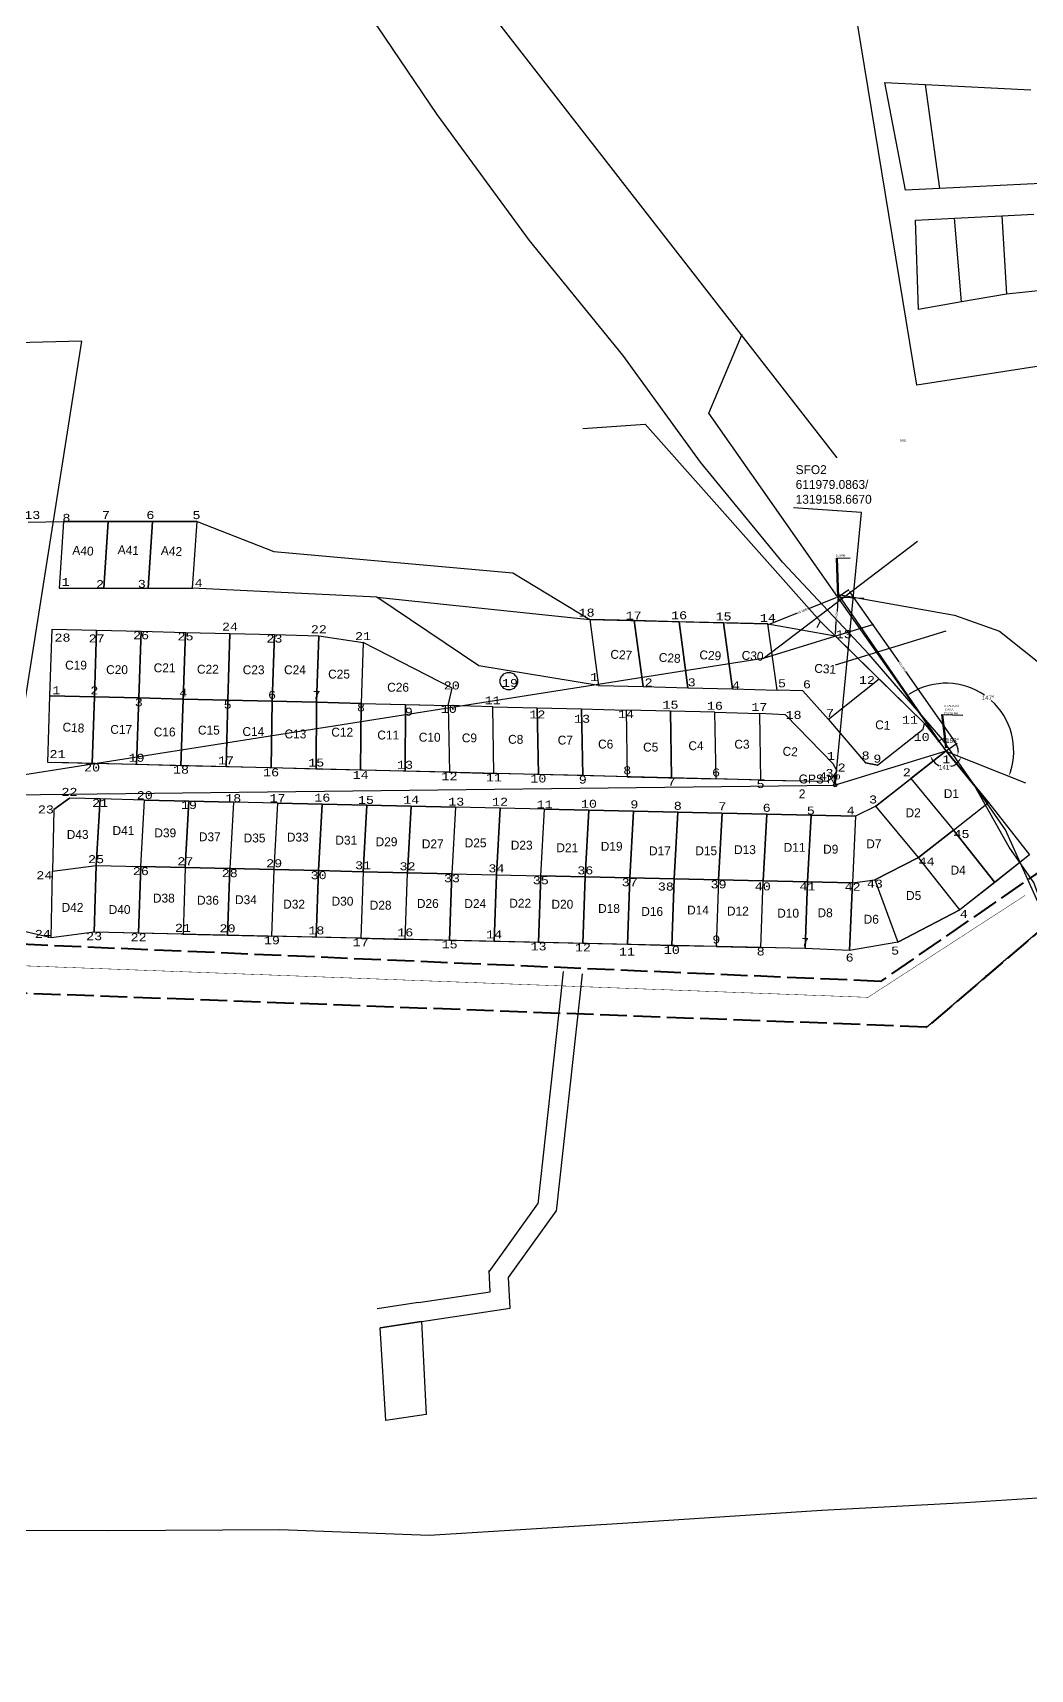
# Model space of a CAD drawing. Header units: millimetres. Extents: x 605783 to 622482, y 1302882 to 1322290.
# Drawn here: x 621296 to 621520.4, y 1321184.5 to 1321552.6 of the extents above; entities that cross this region are included whole.
import ezdxf
from ezdxf.enums import TextEntityAlignment as Align

# ---------------------------------------------------------------- set-up
doc = ezdxf.new("R2010")
doc.units = ezdxf.units.MM
doc.header["$PDMODE"] = 35
doc.header["$PDSIZE"] = 1.5
doc.linetypes.add('ACAD_ISO02W100', pattern=[15, 12, -3])
for name, color, linetype in [('2', 7, 'Continuous'), ('CVL_CUADCON_LIN', 8, 'Continuous'), ('CVL_CUADCON_TIT', 1, 'Continuous'), ('LOTES', 3, 'Continuous')]:
    doc.layers.add(name, color=color, linetype=linetype)
for name, color, linetype, lineweight in [('LETRAS P .25', 2, 'Continuous', 25), ('Nivel 3', 7, 'Continuous', 0), ('Nivel 30', 7, 'Continuous', 0)]:
    doc.layers.add(name, color=color, linetype=linetype, lineweight=lineweight)
doc.styles.add('Courier', font='cour.ttf')
doc.styles.add('HECTOR LOPEZ', font='arial.ttf')
doc.styles.add('ROMANS', font='ROMANS', dxfattribs={"height": 0.2})
doc.styles.get("Standard").update_dxf_attribs({"font": 'TCCM____.TTF'})
doc.styles.add('Style-INTL_ENGINEERING', font='INTL_ENGINEERING.shx')
doc.dimstyles.get("Standard").update_dxf_attribs({"dimtxt": 5, "dimasz": 0.18, "dimexe": 0.18, "dimexo": 0.0625, "dimgap": 0.09, "dimtad": 0, "dimtih": 1, "dimtoh": 1, "dimdec": 4, "dimzin": 0, "dimdsep": 46, "dimtxsty": 'HECTOR LOPEZ', "dimcen": 0.09, "dimadec": 0, "dimazin": 0, "dimtfac": 1, "dimtdec": 4, "dimtofl": 0, "dimtmove": 2, "dimatfit": 3, "dimfxl": 0.18, "dimtolj": 1, "dimtzin": 0, "dimarcsym": 0})
doc.dimstyles.new('STANDARD$0', dxfattribs={"dimtxt": 0.6, "dimasz": 0.5, "dimexe": 0.125, "dimexo": 0.000625, "dimgap": 0.0625, "dimtad": 0, "dimzin": 1, "dimdsep": 46, "dimtxsty": 'ROMANS', "dimblk1": 'ARCHTICK', "dimblk2": 'ARCHTICK', "dimsah": 1, "dimcen": 2.5, "dimclrd": 1, "dimclre": 1, "dimclrt": 30, "dimaunit": 1, "dimadec": 0, "dimazin": 0, "dimtfac": 1, "dimtix": 1, "dimtofl": 0, "dimtmove": 1, "dimatfit": 3, "dimldrblk": 'ARCHTICK', "dimfxl": 1, "dimtolj": 1, "dimtzin": 1, "dimarcsym": 0})

# ---------------------------------------------------------------- blocks, each defined once
blk = doc.blocks.new('*D320')
at = {"layer": 'CVL_CUADCON_LIN', "color": 0, "lineweight": -2, "ltscale": 0.5, "transparency": 16777216}
for start, end in [(212.7474, 244.8028), (290.0679, 322.5186)]:
    blk.add_arc((621501.47, 1321391.08), 3.67, start, end, dxfattribs=at)
at = {"layer": 'CVL_CUADCON_LIN', "color": 0, "ltscale": 0.5, "transparency": 16777216}
for points in [[(621498.23, 1321389.02), (621498.53, 1321389.16), (621497.96, 1321390)], [(621504.24, 1321388.93), (621504.53, 1321388.76), (621504.88, 1321389.71)]]:
    blk.add_solid(points, dxfattribs=at)
at = {"layer": 'Defpoints', "color": 0, "ltscale": 0.5, "transparency": 16777216}
for p in [(621501.47, 1321391.08), (621501.47, 1321391.08), (621502.8, 1321387.65), (621476.53, 1321383.4), (621519.31, 1321383.93)]:
    blk.add_point(p, dxfattribs=at)
at = {"layer": 'CVL_CUADCON_LIN', "color": 0, "ltscale": 0.5, "transparency": 16777216, "insert": (621501.32, 1321387.41), "char_height": 1, "attachment_point": 5, "style": 'HECTOR LOPEZ'}
blk.add_mtext('\\A1;141°', dxfattribs=at)
blk = doc.blocks.new('*D321')
at = {"layer": 'CVL_CUADCON_LIN', "color": 0, "lineweight": -2, "ltscale": 0.5, "transparency": 16777216}
for start, end in [(88.3505, 115.566), (359.029, 38.6073)]:
    blk.add_arc((621501.47, 1321391.08), 2.76, start, end, dxfattribs=at)
at = {"layer": 'CVL_CUADCON_LIN', "color": 0, "ltscale": 0.5, "transparency": 16777216}
for points in [[(621500.38, 1321393.44), (621500.18, 1321393.71), (621499.47, 1321392.98)], [(621504.4, 1321391), (621504.07, 1321391.07), (621504.04, 1321390.05)]]:
    blk.add_solid(points, dxfattribs=at)
at = {"layer": 'Defpoints', "color": 0, "ltscale": 0.5, "transparency": 16777216}
for p in [(621496.33, 1321395.97), (621501.78, 1321393.82), (621501.47, 1321391.08), (621501.47, 1321391.08), (621519.31, 1321383.93)]:
    blk.add_point(p, dxfattribs=at)
at = {"layer": 'CVL_CUADCON_LIN', "color": 0, "ltscale": 0.5, "transparency": 16777216, "insert": (621502.96, 1321393.4), "char_height": 1, "attachment_point": 5, "style": 'HECTOR LOPEZ'}
blk.add_mtext('\\A1;158°', dxfattribs=at)
blk = doc.blocks.new('*D322')
at = {"layer": 'CVL_CUADCON_LIN', "color": 0, "lineweight": -2, "ltscale": 0.5, "transparency": 16777216}
for start, end in [(55.3783, 121.3406), (341.9255, 48.1747)]:
    blk.add_arc((621501.47, 1321391.08), 15.23, start, end, dxfattribs=at)
at = {"layer": 'CVL_CUADCON_LIN', "color": 0, "ltscale": 0.5, "transparency": 16777216}
for points in [[(621493.64, 1321403.95), (621493.46, 1321404.23), (621492.71, 1321403.54)], [(621516.11, 1321386.3), (621515.8, 1321386.41), (621515.61, 1321385.41)]]:
    blk.add_solid(points, dxfattribs=at)
at = {"layer": 'Defpoints', "color": 0, "ltscale": 0.5, "transparency": 16777216}
for p in [(621478.56, 1321423.68), (621515.03, 1321398.03), (621501.47, 1321391.08), (621501.47, 1321391.08), (621519.31, 1321383.93)]:
    blk.add_point(p, dxfattribs=at)
at = {"layer": 'CVL_CUADCON_LIN', "color": 0, "ltscale": 0.5, "transparency": 16777216, "insert": (621510.93, 1321403.02), "char_height": 1, "attachment_point": 5, "style": 'HECTOR LOPEZ'}
blk.add_mtext('\\A1;147°', dxfattribs=at)
blk = doc.blocks.new('*D323')
at = {"layer": 'CVL_CUADCON_LIN', "color": 0, "lineweight": -2, "ltscale": 0.5, "transparency": 16777216}
for p, q in [((621477.21, 1321425.71), (621479.63, 1321427.41)), ((621479.77, 1321426.89), (621490.87, 1321411.1)), ((621503.51, 1321393.12), (621492.4, 1321408.92)), ((621501.52, 1321391.12), (621503.94, 1321392.82))]:
    blk.add_line(p, q, dxfattribs=at)
at = {"layer": 'CVL_CUADCON_LIN', "color": 0, "ltscale": 0.5, "transparency": 16777216}
for points in [[(621479.84, 1321426.94), (621479.7, 1321426.85), (621479.48, 1321427.3)], [(621503.58, 1321393.17), (621503.44, 1321393.07), (621503.8, 1321392.71)]]:
    blk.add_solid(points, dxfattribs=at)
at = {"layer": 'Defpoints', "color": 0, "ltscale": 0.5, "transparency": 16777216}
for p in [(621477.16, 1321425.67), (621501.47, 1321391.08), (621503.8, 1321392.71)]:
    blk.add_point(p, dxfattribs=at)
at = {"layer": 'CVL_CUADCON_LIN', "color": 0, "ltscale": 0.5, "transparency": 16777216, "insert": (621491.64, 1321410.01), "char_height": 0.5, "attachment_point": 5, "rotation": 305.1029, "style": 'HECTOR LOPEZ'}
blk.add_mtext('\\A1;42.2800', dxfattribs=at)
blk = doc.blocks.new('*D324')
at = {"layer": 'CVL_CUADCON_LIN', "color": 0, "lineweight": -2, "ltscale": 0.5, "transparency": 16777216}
for p, q in [((621476.69, 1321425.49), (621470.5, 1321423.07)), ((621477.18, 1321425.61), (621477.23, 1321425.5)), ((621461.43, 1321419.46), (621461.48, 1321419.35)), ((621461.88, 1321419.7), (621468.07, 1321422.12))]:
    blk.add_line(p, q, dxfattribs=at)
at = {"layer": 'CVL_CUADCON_LIN', "color": 0, "ltscale": 0.5, "transparency": 16777216}
for points in [[(621476.66, 1321425.57), (621476.72, 1321425.41), (621477.16, 1321425.67)], [(621461.85, 1321419.78), (621461.91, 1321419.63), (621461.41, 1321419.52)]]:
    blk.add_solid(points, dxfattribs=at)
at = {"layer": 'Defpoints', "color": 0, "ltscale": 0.5, "transparency": 16777216}
for p in [(621477.16, 1321425.67), (621461.41, 1321419.52), (621461.41, 1321419.52)]:
    blk.add_point(p, dxfattribs=at)
at = {"layer": 'CVL_CUADCON_LIN', "color": 0, "ltscale": 0.5, "transparency": 16777216, "insert": (621469.29, 1321422.6), "char_height": 0.5, "attachment_point": 5, "rotation": 21.3268, "style": 'HECTOR LOPEZ'}
blk.add_mtext('\\A1;16.9065', dxfattribs=at)
blk = doc.blocks.new('*D325')
at = {"layer": 'CVL_CUADCON_LIN', "color": 0, "lineweight": -2, "ltscale": 0.5, "transparency": 16777216}
for p, q in [((621477.13, 1321425.17), (621476.94, 1321422.43)), ((621477.1, 1321425.67), (621476.98, 1321425.68)), ((621476.6, 1321417.44), (621476.78, 1321420.18)), ((621476.5, 1321416.94), (621476.38, 1321416.95))]:
    blk.add_line(p, q, dxfattribs=at)
at = {"layer": 'CVL_CUADCON_LIN', "color": 0, "ltscale": 0.5, "transparency": 16777216}
for points in [[(621477.04, 1321425.18), (621477.21, 1321425.17), (621477.16, 1321425.67)], [(621476.51, 1321417.44), (621476.68, 1321417.43), (621476.56, 1321416.94)]]:
    blk.add_solid(points, dxfattribs=at)
at = {"layer": 'Defpoints', "color": 0, "ltscale": 0.5, "transparency": 16777216}
for p in [(621477.16, 1321425.67), (621477.16, 1321425.67), (621476.56, 1321416.94)]:
    blk.add_point(p, dxfattribs=at)
at = {"layer": 'CVL_CUADCON_LIN', "color": 0, "ltscale": 0.5, "transparency": 16777216, "insert": (621476.86, 1321421.31), "char_height": 0.5, "attachment_point": 5, "rotation": 86.0779, "style": 'HECTOR LOPEZ'}
blk.add_mtext('\\A1;8.7504', dxfattribs=at)
blk = doc.blocks.new('_ARCHTICK')
at = {"color": 0, "linetype": 'ByBlock', "const_width": 0.15}
blk.add_lwpolyline([(-0.5, -0.5), (0.5, 0.5)], dxfattribs=at)
blk = doc.blocks.new('*D308')
at = {"layer": 'CVL_CUADCON_TIT', "color": 1, "lineweight": -2, "ltscale": 0.5, "transparency": 16777216}
for p, q in [((621524.55, 1321352.37), (621511.32, 1321341.1)), ((621524.55, 1321352.37), (621524.47, 1321352.47)), ((621497.11, 1321328.98), (621510.34, 1321340.26)), ((621497.11, 1321328.98), (621497.03, 1321329.08))]:
    blk.add_line(p, q, dxfattribs=at)
at = {"layer": 'Defpoints', "color": 0, "ltscale": 0.5, "transparency": 16777216}
for p in [(621524.55, 1321352.37), (621497.11, 1321328.98), (621497.11, 1321328.98)]:
    blk.add_point(p, dxfattribs=at)
at = {"layer": 'CVL_CUADCON_TIT', "color": 1, "lineweight": -2, "ltscale": 0.5, "transparency": 16777216, "xscale": 0.5, "yscale": 0.5, "zscale": 0.5}
for p, rotation in [((621524.55, 1321352.37), 40.44325045006929), ((621497.11, 1321328.98), 220.4432504500693)]:
    blk.add_blockref('_ARCHTICK', p, dxfattribs=dict(at, rotation=rotation))
at = {"layer": 'CVL_CUADCON_TIT', "color": 30, "lineweight": 30, "ltscale": 0.5, "transparency": 16777216, "insert": (621510.83, 1321340.68), "char_height": 0.2, "attachment_point": 5, "rotation": 40.4433, "style": 'ROMANS'}
blk.add_mtext('\\A1;36.06m.', dxfattribs=at)

msp = doc.modelspace()

# ---------------------------------------------------------------- linework, layer by layer
at = {"layer": '2', "color": 1, "linetype": 'Continuous'}
msp.add_line((621254.48592, 1321742.66193), (621476.90235, 1321457.01289), dxfattribs=at)
for points in [[(621840.31692, 1321442.31393), (621533.00892, 1321432.19993), (621531.15492, 1321478.96293), (621494.86792, 1321473.39093), (621477.61492, 1321578.52293), (621512.88392, 1321584.34193), (621508.60792, 1321614.31193), (621478.91492, 1321610.30693), (621475.91792, 1321675.11193), (621526.91092, 1321684.59193), (621520.92692, 1321740.73393), (621535.65092, 1321742.09893)], [(621586.01792, 1321227.90193), (621576.05592, 1321235.71793), (621567.09892, 1321245.06593), (621558.65292, 1321253.90893), (621549.40092, 1321269.10193), (621539.82492, 1321294.20793), (621532.50392, 1321323.64893), (621526.49292, 1321347.50593), (621514.87992, 1321373.36093), (621500.76492, 1321393.60693), (621484.11692, 1321412.81893), (621464.66492, 1321433.53893), (621446.21592, 1321456.04493), (621428.77192, 1321480.08293), (621407.75992, 1321505.87693), (621386.98292, 1321534.21493), (621373.63392, 1321553.95693), (621358.76492, 1321573.18093), (621344.15292, 1321591.89893), (621333.38692, 1321605.55693), (621319.56592, 1321620.21193), (621317.01192, 1321622.22893), (621298.63092, 1321635.07593)], [(620970.29392, 1321184.53393), (620992.35492, 1321190.26893), (621012.88692, 1321196.50193), (621039.99792, 1321206.59093), (621061.03692, 1321213.08193), (621088.17792, 1321218.84893), (621105.96292, 1321218.45493), (621134.43092, 1321216.09593), (621174.06392, 1321215.58893), (621216.99892, 1321215.10293), (621261.70292, 1321215.89893), (621313.01892, 1321215.72093), (621351.62992, 1321215.96993), (621385.17092, 1321214.66093), (621429.86092, 1321217.49093), (621473.53492, 1321220.31393), (621505.78492, 1321222.04693), (621536.00092, 1321224.02093), (621558.33992, 1321226.19893), (621586.01792, 1321227.90193)]]:
    msp.add_lwpolyline(points, dxfattribs=at)
at = {"layer": 'CVL_CUADCON_LIN', "color": 1, "ltscale": 0.5, "const_width": 0.1, "flags": 128}
msp.add_lwpolyline([(617954.54167, 1321250.9017), (618630.52251, 1321461.85949), (619093.33428, 1321544.7629), (619665.84954, 1321528.01482), (619798.58455, 1321517.77424), (619978.07369, 1321504.42419), (620219.90332, 1321509.22391), (620466.54309, 1321465.57051), (620640.07447, 1321444.77181), (620887.77351, 1321446.3836), (621028.71023, 1321377.53137), (621146.89613, 1321348.26103), (621483.91198, 1321335.66422), (621519.28898, 1321358.61182)], dxfattribs=at)
at = {"layer": 'CVL_CUADCON_LIN', "color": 1, "ltscale": 0.5, "flags": 128}
for points in [[(621482.99157, 1321425.40036), (621477.15997, 1321425.67006), (621448.13878, 1321467.08994), (621455.64155, 1321484.80074)], [(621419.75079, 1321463.60426), (621433.80893, 1321464.57067), (621473.1519, 1321420.28843), (621472.43566, 1321418.76432)], [(621476.89193, 1321434.46014), (621479.91188, 1321434.54635)], [(621423.31394, 1321405.79913), (621396.34581, 1321410.26488), (621373.39003, 1321425.69037), (621331.96647, 1321427.72408)], [(621501.47292, 1321391.0799), (621477.15997, 1321425.67006)], [(621485.17221, 1321419.52095), (621460.30491, 1321411.90721)], [(621486.41983, 1321407.25906), (621473.1519, 1321420.28843)], [(621370.32003, 1321415.46608), (621369.85654, 1321401.77166), (621389.46736, 1321401.28676), (621390.32745, 1321405.17271), (621370.32003, 1321415.46608)], [(621501.39413, 1321418.01428), (621476.52683, 1321410.40054)], [(621486.41983, 1321407.25906), (621496.62276, 1321397.23957)], [(621496.32865, 1321395.97328), (621496.62276, 1321397.23957)], [(621500.58622, 1321399.2773), (621505.23579, 1321399.0979)], [(621501.39438, 1321391.018), (621476.52709, 1321383.40426)], [(621501.39565, 1321391.01801), (621476.52835, 1321383.40428)], [(621485.6871, 1321378.63732), (621501.47292, 1321391.0799)], [(621501.39438, 1321391.018), (621519.31383, 1321383.93075)], [(621460.66579, 1321384.51294), (621301.0254, 1321388.45278)], [(621475.8146, 1321385.00795), (621476.99766, 1321386.55808)], [(621476.99766, 1321386.55808), (621476.07535, 1321388.2192)], [(621486.02152, 1321387.87752), (621483.32596, 1321388.42201)], [(621460.66579, 1321384.51294), (621474.7326, 1321384.28734)], [(621474.7326, 1321384.28734), (621475.8146, 1321385.00795)], [(621300.77335, 1321377.92575), (621304.26516, 1321380.43522)], [(621479.76366, 1321346.20732), (621480.44456, 1321361.43087)], [(621415.34567, 1321341.45058), (621414.80082, 1321336.48035), (621409.61664, 1321289.18889)], [(621419.62437, 1321340.98154), (621419.07952, 1321336.01131), (621413.77273, 1321287.60131)], [(621398.69912, 1321273.91508), (621409.61664, 1321289.18889)], [(621403.07297, 1321272.63217), (621413.77273, 1321287.60131)], [(621398.92398, 1321269.41784), (621398.6833, 1321274.23148)], [(621403.41754, 1321265.74078), (621403.07297, 1321272.63217)], [(621382.80208, 1321266.99375), (621398.92398, 1321269.41784)], [(621382.80208, 1321266.99375), (621373.50582, 1321265.59596)], [(621383.44209, 1321262.73726), (621403.41754, 1321265.74078)], [(621383.44209, 1321262.73726), (621374.14583, 1321261.33947)], [(621384.48578, 1321241.86336), (621375.44101, 1321240.47964)]]:
    msp.add_lwpolyline(points, dxfattribs=at)
at = {"layer": 'CVL_CUADCON_LIN', "color": 1, "lineweight": 25, "ltscale": 0.5, "flags": 128}
msp.add_lwpolyline([(621301.96647, 1321427.72408), (621311.96647, 1321427.72408), (621312.96422, 1321442.71668), (621302.96426, 1321442.69086)], close=True, dxfattribs=at)
at = {"layer": 'CVL_CUADCON_LIN', "color": 1, "ltscale": 0.5, "flags": 128}
for points in [[(621311.96647, 1321427.72408), (621321.96647, 1321427.72408), (621322.96419, 1321442.69086), (621312.96422, 1321442.71668)], [(621321.96647, 1321427.72408), (621331.96647, 1321427.72408), (621332.96419, 1321442.69663), (621322.96419, 1321442.69086)], [(621433.3607, 1321405.54397), (621431.33643, 1321420.40003), (621421.34004, 1321420.66868), (621423.31394, 1321405.79913)], [(621443.39551, 1321405.28912), (621441.42161, 1321420.15867), (621431.33643, 1321420.40003), (621433.3607, 1321405.54397)], [(621453.44227, 1321405.03396), (621451.418, 1321419.89002), (621441.42161, 1321420.15867), (621443.39551, 1321405.28912)], [(621463.47709, 1321404.77911), (621461.41479, 1321419.63666), (621451.418, 1321419.89002), (621453.44227, 1321405.03396)], [(621475.04953, 1321398.12096), (621469.27522, 1321404.63185), (621469.27522, 1321404.63185), (621463.47709, 1321404.77911), (621461.41479, 1321419.63666), (621476.56144, 1321416.94019), (621486.41983, 1321407.25906)], [(621309.87276, 1321403.25389), (621299.8754, 1321403.49748), (621300.38556, 1321418.48568), (621310.38267, 1321418.24523)], [(621310.38267, 1321418.24523), (621320.37962, 1321417.99849), (621319.86972, 1321403.00716), (621309.87139, 1321403.25393)], [(621320.37962, 1321417.99849), (621330.37658, 1321417.75177), (621329.86668, 1321402.76044), (621319.86972, 1321403.00716)], [(621330.37652, 1321417.75177), (621340.37348, 1321417.50505), (621339.86358, 1321402.51372), (621329.86662, 1321402.76044)], [(621340.37348, 1321417.50505), (621350.37043, 1321417.25833), (621349.86067, 1321402.267), (621339.86363, 1321402.51371)], [(621350.37043, 1321417.25833), (621360.36739, 1321417.01161), (621359.85802, 1321402.02026), (621349.86067, 1321402.267)], [(621360.36739, 1321417.01161), (621370.32003, 1321415.46608), (621369.85654, 1321401.77158), (621359.85802, 1321402.02026)], [(621475.04953, 1321398.12096), (621483.32596, 1321388.42201), (621486.02152, 1321387.87752), (621486.02152, 1321387.87752), (621496.32865, 1321395.97328), (621496.62276, 1321397.23957), (621486.41983, 1321407.25906)], [(621309.3625, 1321388.26256), (621299.36524, 1321388.50929), (621299.8754, 1321403.49748), (621309.87139, 1321403.25393)], [(621309.87276, 1321403.25389), (621319.86972, 1321403.00716), (621319.35902, 1321388.01585), (621309.36248, 1321388.26194)], [(621319.86972, 1321403.00716), (621329.86668, 1321402.76044), (621329.35641, 1321387.76912), (621319.35902, 1321388.01585)], [(621329.86668, 1321402.76044), (621339.86363, 1321402.51372), (621339.49357, 1321387.51894), (621329.35641, 1321387.76912)], [(621339.86363, 1321402.51371), (621349.86067, 1321402.267), (621349.63073, 1321387.26876), (621339.49357, 1321387.51894)], [(621349.86067, 1321402.267), (621359.85802, 1321402.02026), (621359.76788, 1321387.01858), (621349.63073, 1321387.26876)], [(621359.76788, 1321387.01858), (621359.85802, 1321402.02026), (621369.85654, 1321401.77158), (621369.76484, 1321386.77186)], [(621369.85654, 1321401.77158), (621379.8535, 1321401.52486), (621379.7618, 1321386.52514), (621369.76484, 1321386.77186)], [(621379.7618, 1321386.52514), (621379.8535, 1321401.52486), (621389.46736, 1321401.28676), (621389.75875, 1321386.27842)], [(621389.75875, 1321386.27842), (621399.75571, 1321386.0317), (621399.48948, 1321401.02934), (621389.46736, 1321401.28676)], [(621399.48948, 1321401.02934), (621409.48643, 1321400.78262), (621409.75266, 1321385.78499), (621399.75571, 1321386.0317)], [(621409.48661, 1321400.77257), (621419.48381, 1321400.53591), (621419.74962, 1321385.53827), (621409.75266, 1321385.78499)], [(621419.48381, 1321400.53591), (621429.48077, 1321400.28919), (621429.74658, 1321385.29155), (621419.74962, 1321385.53827)], [(621429.74658, 1321385.29155), (621439.74353, 1321385.04483), (621439.47896, 1321400.04249), (621429.4813, 1321400.25901)], [(621439.74353, 1321385.04483), (621449.74049, 1321384.79811), (621449.47542, 1321399.79576), (621439.47896, 1321400.04249)], [(621449.47542, 1321399.79576), (621459.4746, 1321399.53356), (621459.73725, 1321384.54347), (621449.74049, 1321384.79811)], [(621474.7326, 1321384.28734), (621475.8146, 1321385.00795), (621476.99766, 1321386.55808), (621476.07535, 1321388.2192), (621465.36507, 1321399.19834), (621459.4746, 1321399.53356), (621459.73738, 1321384.53585)], [(621501.47162, 1321391.08148), (621493.58001, 1321384.85861), (621503.13861, 1321373.3004), (621510.9923, 1321379.49068)], [(621495.28811, 1321367.11254), (621485.6871, 1321378.63732), (621493.58001, 1321384.85861), (621503.13861, 1321373.3004)], [(621311.16279, 1321380.2776), (621304.26516, 1321380.43522), (621300.77337, 1321377.92577), (621300.41873, 1321364.03029), (621310.25028, 1321365.30526)], [(621310.25028, 1321365.30526), (621320.33596, 1321365.07152), (621321.15935, 1321380.04917), (621311.16279, 1321380.2776)], [(621321.15935, 1321380.04917), (621331.15674, 1321379.82072), (621330.33336, 1321364.84333), (621320.33596, 1321365.07152)], [(621331.15674, 1321379.82072), (621341.15413, 1321379.59227), (621340.33075, 1321364.61488), (621330.33336, 1321364.84333)], [(621340.33075, 1321364.61488), (621350.32814, 1321364.38643), (621351.15152, 1321379.36382), (621341.15413, 1321379.59227)], [(621351.15152, 1321379.36382), (621361.14891, 1321379.13536), (621360.32553, 1321364.15798), (621350.32814, 1321364.38643)], [(621361.14891, 1321379.13536), (621371.1463, 1321378.90691), (621370.32292, 1321363.92953), (621360.32553, 1321364.15798)], [(621371.1463, 1321378.90691), (621381.14369, 1321378.67846), (621380.32031, 1321363.70108), (621370.32292, 1321363.92953)], [(621380.32031, 1321363.70108), (621381.14369, 1321378.67846), (621391.14108, 1321378.45001), (621390.3177, 1321363.47262)], [(621390.3177, 1321363.47262), (621400.31509, 1321363.24417), (621401.13847, 1321378.22156), (621391.14108, 1321378.45001)], [(621400.31509, 1321363.24417), (621410.31248, 1321363.01572), (621411.13586, 1321377.99311), (621401.13847, 1321378.22156)], [(621495.28811, 1321367.11254), (621485.6871, 1321378.63732), (621481.11815, 1321376.39393), (621480.44636, 1321361.40898), (621485.45509, 1321362.1275)], [(621510.9923, 1321379.49068), (621520.2783, 1321367.71051), (621512.42837, 1321361.52329), (621503.13861, 1321373.3004)], [(621410.31248, 1321363.01572), (621411.13586, 1321377.99311), (621421.13325, 1321377.76465), (621420.30987, 1321362.78727)], [(621421.13325, 1321377.76465), (621431.13064, 1321377.5362), (621430.30726, 1321362.55882), (621420.30987, 1321362.78727)], [(621431.13064, 1321377.5362), (621441.12803, 1321377.30775), (621440.30465, 1321362.33037), (621430.30726, 1321362.55882)], [(621441.12803, 1321377.30775), (621451.12542, 1321377.0793), (621450.30204, 1321362.10191), (621440.30465, 1321362.33037)], [(621451.12542, 1321377.0793), (621461.12281, 1321376.85085), (621460.29943, 1321361.87346), (621450.30204, 1321362.10191)], [(621461.12281, 1321376.85085), (621471.1202, 1321376.6224), (621470.29682, 1321361.64501), (621460.29943, 1321361.87346)], [(621480.44767, 1321361.40917), (621470.29682, 1321361.64501), (621471.12076, 1321376.62238), (621481.11815, 1321376.39393)], [(621495.28811, 1321367.11254), (621503.13861, 1321373.3004), (621512.42837, 1321361.52329), (621504.57473, 1321355.33295)], [(621495.28811, 1321367.11254), (621495.28811, 1321367.11254), (621485.45509, 1321362.1275), (621490.60975, 1321348.041), (621504.57473, 1321355.33295)], [(621300.41873, 1321364.03029), (621310.25028, 1321365.30526), (621309.81688, 1321350.31165), (621300.15108, 1321349.03305)], [(621310.25028, 1321365.30526), (621320.33596, 1321365.07152), (621319.81421, 1321350.0806), (621309.81688, 1321350.31165)], [(621320.33596, 1321365.07152), (621330.33336, 1321364.84333), (621329.8116, 1321349.85241), (621319.81421, 1321350.0806)], [(621329.8116, 1321349.85241), (621339.80899, 1321349.62396), (621340.33075, 1321364.61488), (621330.33336, 1321364.84333)], [(621339.80899, 1321349.62396), (621349.80638, 1321349.39551), (621350.32814, 1321364.38643), (621340.33075, 1321364.61488)], [(621350.32814, 1321364.38643), (621360.32553, 1321364.15798), (621359.80377, 1321349.16706), (621349.80638, 1321349.39551)], [(621360.32553, 1321364.15798), (621370.32292, 1321363.92953), (621369.80116, 1321348.93861), (621359.80377, 1321349.16706)], [(621369.80116, 1321348.93861), (621379.79855, 1321348.71015), (621380.32031, 1321363.70108), (621370.32292, 1321363.92953)], [(621380.32031, 1321363.70108), (621390.3177, 1321363.47262), (621389.79594, 1321348.4817), (621379.79855, 1321348.71015)], [(621390.3177, 1321363.47262), (621400.31509, 1321363.24417), (621399.79333, 1321348.25325), (621389.79594, 1321348.4817)], [(621400.31509, 1321363.24417), (621410.31248, 1321363.01572), (621409.79072, 1321348.0248), (621399.79333, 1321348.25325)], [(621409.79072, 1321348.0248), (621410.31248, 1321363.01572), (621420.30987, 1321362.78727), (621419.78811, 1321347.79635)], [(621419.78811, 1321347.79635), (621420.30987, 1321362.78727), (621430.30726, 1321362.55882), (621429.7855, 1321347.5679)], [(621430.30726, 1321362.55882), (621440.30465, 1321362.33037), (621439.77947, 1321347.22053), (621429.7855, 1321347.5679)], [(621439.77947, 1321347.22053), (621440.30465, 1321362.33037), (621450.30204, 1321362.10191), (621449.77887, 1321347.11104)], [(621449.77887, 1321347.11104), (621459.77626, 1321346.88259), (621460.29943, 1321361.87346), (621450.30204, 1321362.10191)], [(621460.29943, 1321361.87346), (621470.29682, 1321361.64501), (621469.77365, 1321346.65414), (621459.77626, 1321346.88259)], [(621470.29682, 1321361.64501), (621480.44767, 1321361.40917), (621479.76366, 1321346.20732), (621469.77365, 1321346.65414)], [(621490.60975, 1321348.041), (621479.76366, 1321346.20732), (621480.44767, 1321361.40917), (621485.45509, 1321362.1275)], [(621374.14583, 1321261.33947), (621383.44209, 1321262.73726), (621384.48578, 1321241.86336), (621375.44101, 1321240.47964)], [(621374.14583, 1321261.33947), (621383.44209, 1321262.73726), (621384.48578, 1321241.86336), (621375.44101, 1321240.47964)]]:
    msp.add_lwpolyline(points, close=True, dxfattribs=at)
at = {"layer": 'CVL_CUADCON_LIN', "color": 1, "flags": 128}
for points in [[(621460.30491, 1321411.90721), (621495.05779, 1321438.28005)], [(621460.30491, 1321411.90721), (621275.13091, 1321382.68521)]]:
    msp.add_lwpolyline(points, dxfattribs=at)
msp.add_lwpolyline([(621545.06991, 1321305.24021), (621538.54991, 1321318.86021), (621531.84991, 1321332.29021), (621521.24213, 1321361.47663), (621515.6764, 1321369.43488), (621507.96167, 1321383.1802), (621501.58631, 1321390.94209), (621477.24991, 1321426.30021), (621503.33991, 1321421.66021), (621513.48827, 1321418.01607), (621538.98991, 1321397.70021), (621543.74991, 1321389.83021), (621549.70098, 1321369.53441), (621579.85991, 1321344.36021), (621586.37417, 1321326.81891)], close=True, dxfattribs=at)
at = {"layer": 'CVL_CUADCON_LIN', "color": 1, "lineweight": 25, "ltscale": 0.5, "flags": 128}
for points in [[(621373.39003, 1321425.69037), (621421.34004, 1321420.66868)], [(621291.35334, 1321381.18598), (621476.52734, 1321383.40798)], [(621291.35461, 1321381.18599), (621476.52861, 1321383.40799)]]:
    msp.add_lwpolyline(points, dxfattribs=at)
at = {"layer": 'CVL_CUADCON_LIN', "color": 1, "lineweight": 30, "ltscale": 0.5, "flags": 128}
msp.add_lwpolyline([(621291.35309, 1321381.18226), (621476.52709, 1321383.40426)], dxfattribs=at)
at = {"layer": 'CVL_CUADCON_LIN', "color": 1, "linetype": 'ACAD_ISO02W100', "lineweight": 40, "ltscale": 0.5, "flags": 128}
for points in [[(621524.9861, 1321365.64701), (621486.74176, 1321339.2439)], [(621486.74176, 1321339.2439), (621083.3826, 1321356.66001)], [(621531.27908, 1321358.10594), (621497.10897, 1321328.9804)], [(621497.10897, 1321328.9804), (621080.58671, 1321344.55175)]]:
    msp.add_lwpolyline(points, dxfattribs=at)
at = {"layer": 'CVL_CUADCON_LIN', "color": 1, "lineweight": 25, "ltscale": 0.5}
msp.add_circle((621403.11437, 1321406.77978), 1.95772, dxfattribs=at)
at = {"layer": 'CVL_CUADCON_LIN', "color": 1, "ltscale": 0.5}
msp.add_circle((621476.52709, 1321383.40426), 0.39166, dxfattribs=at)
at = {"layer": 'LETRAS P .25', "color": 1, "flags": 128}
msp.add_lwpolyline([(621501.47174, 1321391.08157), (621493.54074, 1321384.82766), (621485.6871, 1321378.63732), (621481.11815, 1321376.39393), (621471.12076, 1321376.62238), (621461.12281, 1321376.85085), (621451.12542, 1321377.0793), (621441.12803, 1321377.30775), (621431.13064, 1321377.5362), (621421.13325, 1321377.76465), (621411.13586, 1321377.99311), (621401.13847, 1321378.22156), (621391.14108, 1321378.45001), (621381.14369, 1321378.67846), (621371.1463, 1321378.90691), (621361.14891, 1321379.13536), (621351.15152, 1321379.36382), (621341.15413, 1321379.59227), (621331.15674, 1321379.82072), (621321.15935, 1321380.04917), (621311.16279, 1321380.2776), (621304.26516, 1321380.43522), (621300.77335, 1321377.92575), (621300.41873, 1321364.03029), (621310.25028, 1321365.30526), (621320.33596, 1321365.07152), (621330.33336, 1321364.84333), (621340.33075, 1321364.61488), (621350.32814, 1321364.38643), (621360.32553, 1321364.15798), (621370.32292, 1321363.92953), (621380.32031, 1321363.70108), (621390.3177, 1321363.47262), (621400.31509, 1321363.24417), (621410.31248, 1321363.01572), (621420.30987, 1321362.78727), (621430.30726, 1321362.55882), (621440.30465, 1321362.33037), (621450.30204, 1321362.10191), (621460.29943, 1321361.87346), (621470.29682, 1321361.64501), (621480.44767, 1321361.40917), (621485.45509, 1321362.1275), (621495.28811, 1321367.11254), (621503.13861, 1321373.3004), (621510.99202, 1321379.49104)], close=True, dxfattribs=at)
at = {"layer": 'LOTES', "color": 1}
msp.add_lwpolyline([(621294.9777, 1321442.54228), (621302.96426, 1321442.69086), (621332.96419, 1321442.69663), (621350.2423, 1321435.95951), (621403.98838, 1321431.17915), (621421.34004, 1321420.66868), (621461.41479, 1321419.63666), (621476.56179, 1321416.93975), (621496.6231, 1321397.23914), (621501.47292, 1321391.0799), (621510.98596, 1321379.4983), (621520.2783, 1321367.71051), (621504.57507, 1321355.33251), (621490.61009, 1321348.04056), (621479.76401, 1321346.20688), (621469.77399, 1321346.6537), (621309.81722, 1321350.31121), (621300.15142, 1321349.03261), (621290.60101, 1321351.29593)], dxfattribs=at)
at = {"layer": 'Nivel 30', "color": 1, "linetype": 'Continuous', "lineweight": 30}
for p, q in [((621487.73609, 1321541.41326), (621496.79809, 1321540.97326)), ((621492.32709, 1321517.18626), (621487.73609, 1321541.41326)), ((621496.79809, 1321540.97326), (621520.56109, 1321539.81726)), ((621496.79809, 1321540.97326), (621499.97209, 1321517.57526)), ((621522.82109, 1321518.73826), (621499.97209, 1321517.57526)), ((621499.97209, 1321517.57526), (621492.32709, 1321517.18626)), ((621494.57809, 1321510.43826), (621503.37009, 1321510.88126)), ((621503.37009, 1321510.88126), (621514.03009, 1321511.42026)), ((621504.93009, 1321492.08626), (621503.37009, 1321510.88126)), ((621514.03009, 1321511.42026), (621521.22409, 1321511.78426)), ((621514.03009, 1321511.42026), (621515.04809, 1321493.84726)), ((621495.23909, 1321490.39926), (621494.57809, 1321510.43826)), ((621515.04809, 1321493.84726), (621504.93009, 1321492.08626)), ((621522.16909, 1321494.58526), (621515.04809, 1321493.84726)), ((621504.93009, 1321492.08626), (621495.23909, 1321490.39926))]:
    msp.add_line(p, q, dxfattribs=at)

# ---------------------------------------------------------------- texts
at = {"layer": 'CVL_CUADCON_LIN', "color": 1, "ltscale": 0.5}
for s, p in [('A40', (621304.8931, 1321435.26862)), ('A41', (621315.08591, 1321435.3999)), ('A42', (621324.80096, 1321435.19626)), ('C27', (621425.90709, 1321411.86765)), ('C28', (621436.79567, 1321411.16215)), ('C29', (621445.93078, 1321411.73241)), ('C30', (621455.44642, 1321411.63743)), ('C31', (621471.77759, 1321408.70171)), ('C18', (621302.65632, 1321395.48996)), ('C1', (621485.4773, 1321396.01489)), ('C2', (621464.64849, 1321390.05588))]:
    msp.add_text(s, height=2, rotation=356.5687164, dxfattribs=at).set_placement(p)
for s, p in [('C19', (621303.29109, 1321409.38219)), ('C20', (621312.51774, 1321408.36166)), ('C21', (621323.21648, 1321408.77793)), ('C22', (621332.95331, 1321408.45938)), ('C23', (621343.25034, 1321408.33665)), ('C24', (621352.55157, 1321408.34446)), ('C25', (621362.46807, 1321407.37201)), ('C26', (621375.74658, 1321404.40267)), ('C17', (621313.45676, 1321394.92205)), ('C15', (621333.17366, 1321394.77704)), ('C16', (621323.23004, 1321394.34515)), ('C14', (621343.18508, 1321394.43817)), ('C13', (621352.65326, 1321393.90309)), ('C12', (621363.17318, 1321394.30254)), ('C11', (621373.53547, 1321393.66466)), ('C10', (621382.85619, 1321393.16867)), ('C9', (621392.53709, 1321393.01467)), ('C8', (621402.95361, 1321392.69338)), ('C7', (621414.11169, 1321392.52375)), ('C6', (621423.19511, 1321391.6154)), ('C5', (621433.3201, 1321390.9529)), ('C4', (621443.51373, 1321391.2605)), ('C3', (621453.84805, 1321391.58491))]:
    msp.add_text(s, height=2, dxfattribs=at).set_placement(p)
at = {"layer": 'CVL_CUADCON_LIN', "color": 1, "lineweight": 25, "ltscale": 0.5}
msp.add_text('22', height=0.1, rotation=90, dxfattribs=at).set_placement((621301.26553, 1321399.27882), align=Align.BOTTOM_RIGHT)
msp.add_text('23', height=0.1, rotation=90, dxfattribs=at).set_placement((621462.37324, 1321393.83775), align=Align.BOTTOM_CENTER)
msp.add_text('26', height=0.1, rotation=90, dxfattribs=at).set_placement((621480.10357, 1321353.80707), align=Align.TOP_CENTER)
at = {"layer": 'CVL_CUADCON_LIN', "color": 1, "ltscale": 0.5, "attachment_point": 1}
for s, insert, char_height, width in [('SFO2\\P611979.0863/\\P1319158.6670', (621467.64151, 1321455.35331), 2, 5.1231053), ('puente', (621476.70466, 1321435.35824), 0.5, 2.70589), ('APARATO  CASA ESQUINA', (621501.05824, 1321401.45202), 0.5, 2.70589), ('GPS Nº 2', (621468.33874, 1321385.77494), 2, 10), ('D1', (621500.97304, 1321382.4805), 2, 4.8122802), ('D2', (621492.36168, 1321378.17834), 2, 4.8122802), ('D43', (621303.65811, 1321373.29847), 2, 4.8122802), ('D41', (621313.95556, 1321374.17432), 2, 4.8122802), ('D39', (621323.36589, 1321373.65854), 2, 4.8122802), ('D37', (621333.38774, 1321372.77175), 2, 4.8122802), ('D35', (621343.45258, 1321372.5075), 2, 4.8122802), ('D33', (621353.17598, 1321372.69688), 2, 4.8122802), ('D31', (621364.08869, 1321372.01197), 2, 4.8122802), ('D29', (621373.1491, 1321371.65977), 2, 4.8122802), ('D27', (621383.54183, 1321371.17756), 2, 4.8122802), ('D25', (621393.18345, 1321371.41008), 2, 4.8122802), ('D23', (621403.55818, 1321370.90171), 2, 4.8122802), ('D7', (621483.51725, 1321371.20232), 2, 4.8122802), ('D21', (621413.80805, 1321370.31372), 2, 4.8122802), ('D19', (621423.79477, 1321370.63472), 2, 4.8122802), ('D17', (621434.64529, 1321369.60398), 2, 4.8122802), ('D15', (621445.06385, 1321369.63591), 2, 4.8122802), ('D13', (621453.77688, 1321369.88309), 2, 4.8122802), ('D11', (621464.94018, 1321370.39309), 2, 4.8122802), ('D9', (621473.82703, 1321369.98402), 2, 4.8122802), ('D4', (621502.48582, 1321365.27264), 2, 4.8122802), ('D42', (621302.49915, 1321356.89458), 2, 4.8122802), ('D40', (621313.09336, 1321356.40172), 2, 4.8122802), ('D38', (621323.04613, 1321358.98108), 2, 4.8122802), ('D36', (621332.97606, 1321358.5059), 2, 4.8122802), ('D34', (621341.51565, 1321358.62149), 2, 4.8122802), ('D32', (621352.35209, 1321357.61772), 2, 4.8122802), ('D30', (621363.24308, 1321358.28624), 2, 4.8122802), ('D28', (621371.82021, 1321357.39221), 2, 4.8122802), ('D26', (621382.43143, 1321357.77937), 2, 4.8122802), ('D24', (621393.10565, 1321357.75277), 2, 4.8122802), ('D22', (621403.21503, 1321357.83169), 2, 4.8122802), ('D20', (621412.70246, 1321357.59855), 2, 4.8122802), ('D18', (621423.19747, 1321356.65158), 2, 4.8122802), ('D14', (621443.22466, 1321356.30191), 2, 4.8122802), ('D12', (621452.18774, 1321356.06915), 2, 4.8122802), ('D5', (621492.47778, 1321359.57551), 2, 4.8122802), ('D16', (621432.90722, 1321355.97944), 2, 4.8122802), ('D10', (621463.4875, 1321355.5905), 2, 4.8122802), ('D8', (621472.56146, 1321355.6831), 2, 4.8122802), ('D6', (621482.93587, 1321354.22741), 2, 4.8122802)]:
    msp.add_mtext(s, dxfattribs=dict(at, insert=insert, char_height=char_height, width=width))
at = {"layer": 'LETRAS P .25', "color": 1, "style": 'Courier'}
for s, p in [('13', (621294.09953, 1321444.16366)), ('5', (621331.93779, 1321444.13043)), ('7', (621474.49013, 1321399.64876)), ('18', (621465.36507, 1321399.19834)), ('11', (621491.55616, 1321398.08321)), ('10', (621494.17515, 1321394.21504)), ('1', (621474.65536, 1321389.96825)), ('2', (621477.08615, 1321387.35112))]:
    msp.add_text(s, height=1.8, dxfattribs=at).set_placement(p, align=Align.MIDDLE_LEFT)
for s, p in [('8', (621304.4875, 1321442.06102)), ('28', (621304.5089, 1321415.13845)), ('2', (621493.54074, 1321384.82766))]:
    msp.add_text(s, height=1.8, dxfattribs=at).set_placement(p, align=Align.BOTTOM_RIGHT)
for s, p in [('7', (621312.47614, 1321442.71542)), ('6', (621322.47614, 1321442.71542)), ('2', (621311.14792, 1321427.15243)), ('3', (621320.54323, 1321427.21191)), ('16', (621441.42161, 1321420.15867)), ('24', (621340.37665, 1321417.59825)), ('22', (621360.36739, 1321417.01161)), ('15', (621451.418, 1321419.89002)), ('14', (621461.38847, 1321419.5796)), ('27', (621310.38588, 1321414.95516)), ('21', (621370.32003, 1321415.46608)), ('2', (621309.87276, 1321403.2539)), ('4', (621329.86675, 1321402.76044)), ('6', (621349.86067, 1321402.2672)), ('7', (621359.85914, 1321402.20713)), ('19', (621403.3603, 1321404.92126)), ('2', (621434.56272, 1321405.04171)), ('4', (621454.20183, 1321404.38631)), ('9', (621380.61131, 1321398.46213)), ('10', (621389.60709, 1321399.10568)), ('11', (621399.48948, 1321401.02934)), ('15', (621439.47896, 1321400.04249)), ('16', (621449.47542, 1321399.79576)), ('17', (621459.4746, 1321399.53356)), ('13', (621419.59478, 1321396.88269)), ('19', (621319.36221, 1321388.10959)), ('17', (621339.49357, 1321387.51894)), ('15', (621359.76788, 1321387.01858)), ('1', (621501.51716, 1321387.78548)), ('13', (621379.76188, 1321386.52514)), ('8', (621429.74658, 1321385.29155)), ('6', (621449.74049, 1321384.79811)), ('22', (621304.26516, 1321380.43522)), ('20', (621321.20359, 1321379.6923)), ('18', (621341.11725, 1321379.02723)), ('16', (621361.14891, 1321379.13536)), ('14', (621381.14369, 1321378.67846)), ('12', (621401.13847, 1321378.22156)), ('10', (621421.13325, 1321377.76465)), ('8', (621441.12803, 1321377.30775)), ('6', (621461.12281, 1321376.85085)), ('25', (621310.25028, 1321365.30526)), ('27', (621330.33336, 1321364.84333)), ('29', (621350.32814, 1321364.38643)), ('31', (621370.32292, 1321363.92953)), ('32', (621380.32031, 1321363.70108)), ('34', (621400.31509, 1321363.24417)), ('36', (621420.30987, 1321362.78727)), ('38', (621438.43835, 1321359.14817)), ('40', (621460.24057, 1321359.17919)), ('21', (621329.8116, 1321349.85241)), ('20', (621339.81315, 1321349.74332)), ('18', (621359.80793, 1321349.28642)), ('16', (621379.80271, 1321348.82951)), ('14', (621399.79749, 1321348.37261)), ('9', (621449.78307, 1321347.23134)), ('7', (621469.77365, 1321346.65414)), ('11', (621429.67913, 1321344.50733))]:
    msp.add_text(s, height=1.8, dxfattribs=at).set_placement(p, align=Align.BOTTOM_CENTER)
for s, p in [('1', (621304.30347, 1321429.99744)), ('1', (621423.20144, 1321408.60944)), ('1', (621302.2253, 1321405.63208)), ('21', (621303.37822, 1321391.27929)), ('8', (621484.28857, 1321390.95582)), ('24', (621300.41873, 1321364.03029)), ('24', (621300.08198, 1321350.83531))]:
    msp.add_text(s, height=1.8, dxfattribs=at).set_placement(p, align=Align.TOP_RIGHT)
for s, p in [('4', (621332.42143, 1321429.75024)), ('3', (621474.35116, 1321387.02039)), ('3', (621484.15265, 1321381.06738)), ('45', (621503.13861, 1321373.3004)), ('44', (621495.28811, 1321367.11254)), ('4', (621504.57083, 1321355.32988))]:
    msp.add_text(s, height=1.8, dxfattribs=at).set_placement(p, align=Align.TOP_LEFT)
for s, p in [('18', (621422.40931, 1321422.20189)), ('23', (621300.77335, 1321377.92575))]:
    msp.add_text(s, height=1.8, dxfattribs=at).set_placement(p, align=Align.MIDDLE_RIGHT)
for s, p in [('17', (621431.18894, 1321422.44541)), ('26', (621320.37962, 1321417.99849)), ('25', (621330.37652, 1321417.75177)), ('23', (621350.37043, 1321417.25833)), ('20', (621390.27156, 1321406.71057)), ('3', (621444.2483, 1321407.419)), ('5', (621464.56958, 1321407.19813)), ('3', (621319.86652, 1321402.91343)), ('5', (621339.86041, 1321402.42052)), ('8', (621369.85654, 1321401.77158)), ('12', (621409.53779, 1321400.1853)), ('14', (621429.4813, 1321400.25901)), ('9', (621486.02152, 1321390.25374)), ('20', (621309.35819, 1321388.26205)), ('18', (621329.35641, 1321387.76912)), ('16', (621349.62927, 1321387.17402)), ('14', (621369.76368, 1321386.58627)), ('12', (621389.75875, 1321386.27842)), ('11', (621399.75571, 1321386.0317)), ('10', (621409.75266, 1321385.78499)), ('9', (621419.74962, 1321385.53827)), ('4', (621473.79171, 1321386.3007)), ('7', (621439.74353, 1321385.04483)), ('5', (621459.73738, 1321384.53585)), ('21', (621311.16279, 1321380.2776)), ('19', (621331.15674, 1321379.82072)), ('17', (621351.0704, 1321381.36294)), ('15', (621370.96194, 1321380.96551)), ('13', (621391.27381, 1321380.5747)), ('11', (621411.18748, 1321379.97901)), ('9', (621431.35187, 1321379.96814)), ('7', (621451.16043, 1321379.54891)), ('5', (621471.05017, 1321378.57131)), ('4', (621480.00991, 1321378.57537)), ('26', (621320.33188, 1321364.95437)), ('28', (621340.32659, 1321364.49552)), ('30', (621360.32137, 1321364.03862)), ('33', (621390.31354, 1321363.35326)), ('35', (621410.30832, 1321362.89636)), ('37', (621430.3031, 1321362.43946)), ('39', (621450.29784, 1321361.98161)), ('41', (621470.29262, 1321361.52471)), ('42', (621480.44456, 1321361.43087)), ('43', (621485.45509, 1321362.1275)), ('23', (621309.81688, 1321350.31165)), ('22', (621319.81421, 1321350.0806)), ('19', (621349.80638, 1321349.39551)), ('17', (621369.80116, 1321348.93861)), ('15', (621389.79594, 1321348.4817)), ('13', (621409.79072, 1321348.0248)), ('12', (621419.78811, 1321347.79635)), ('10', (621439.77947, 1321347.22053)), ('8', (621459.77626, 1321346.88259)), ('6', (621479.78495, 1321345.51678)), ('5', (621490.01363, 1321347.07952))]:
    msp.add_text(s, height=1.8, dxfattribs=at).set_placement(p, align=Align.TOP_CENTER)
for s, p in [('13', (621476.6504, 1321415.90947)), ('12', (621481.86919, 1321405.5981)), ('6', (621469.27522, 1321404.63185))]:
    msp.add_text(s, height=1.8, dxfattribs=at).set_placement(p, align=Align.BOTTOM_LEFT)
at = {"layer": 'Nivel 3', "color": 1, "linetype": 'Continuous', "lineweight": 13, "style": 'Style-INTL_ENGINEERING'}
msp.add_text('lote ', height=0.6, dxfattribs=at).set_placement((621491.97326, 1321460.93444), align=Align.MIDDLE_CENTER)

# ---------------------------------------------------------------- dimensions: what is measured, and where the dimension line sits
at = {"layer": 'CVL_CUADCON_LIN', "color": 1, "ltscale": 0.5}
for p1, p2, distance, picture, middle in [((621477.15997, 1321425.67006), (621501.47292, 1321391.0799), 2.83904, '*D323', (621491.63912, 1321410.00756)), ((621477.15997, 1321425.67006), (621461.4112, 1321419.52138), 0, '*D324', (621469.28559, 1321422.59572)), ((621476.56144, 1321416.94019), (621477.15997, 1321425.67006), 0, '*D325', (621476.86071, 1321421.30512))]:
    dim = msp.add_aligned_dim(p1=p1, p2=p2, distance=distance, dimstyle='Standard', override={"dimtxt": 0.5, "dimasz": 0.5, "dimtih": 0}, dxfattribs=at)
    dim.commit()
    dim.dimension.update_dxf_attribs({"geometry": picture, "text_midpoint": middle})
for base, line1, picture, middle in [((621515.02715, 1321398.02882), ((621501.47292, 1321391.0799), (621478.55737, 1321423.68196)), '*D322', (621510.92717, 1321403.02233)), ((621501.77708, 1321393.82424), ((621496.32865, 1321395.97328), (621501.47292, 1321391.0799)), '*D321', (621502.9647, 1321393.40337)), ((621502.79802, 1321387.65348), ((621501.47292, 1321391.0799), (621476.52709, 1321383.40426)), '*D320', (621501.32119, 1321387.40931))]:
    dim = msp.add_angular_dim_2l(base=base, line1=line1, line2=((621519.31383, 1321383.93075), (621501.47292, 1321391.0799)), dimstyle='Standard', override={"dimtxt": 1, "dimasz": 1}, dxfattribs=at)
    dim.commit()
    dim.dimension.update_dxf_attribs({"geometry": picture, "text_midpoint": middle})
at = {"layer": 'CVL_CUADCON_TIT', "color": 1, "lineweight": 30, "ltscale": 0.5}
dim = msp.add_aligned_dim(p1=(621524.55139, 1321352.37147), p2=(621497.10897, 1321328.9804), distance=0, dimstyle='STANDARD$0', override={"dimpost": 'm.', "dimfxl": 31.75}, dxfattribs=at)
dim.commit()
dim.dimension.update_dxf_attribs({"geometry": '*D308', "text_midpoint": (621510.83018, 1321340.67593)})

# ---------------------------------------------------------------- leaders
at = {"layer": 'CVL_CUADCON_LIN', "color": 1, "ltscale": 0.5}
for points, override in [([(621290.90629, 1321380.93345), (621307.08678, 1321483.23833), (621292.40966, 1321482.91003)], {"dimasz": 2.25, "dimgap": 0.09, "dimtad": 0}), ([(621476.54098, 1321383.40814), (621482.43301, 1321444.68286), (621467.14871, 1321445.74435)], {"dimasz": 2.25, "dimgap": 0.09, "dimtad": 0}), ([(621477.17212, 1321425.66767), (621476.89193, 1321434.46014)], {"dimasz": 1.25, "dimlwd": 65533}), ([(621501.5257, 1321391.76145), (621500.58622, 1321399.2773)], {"dimasz": 1.25, "dimlwd": 65533})]:
    msp.add_leader(points, dimstyle='Standard', override=override, dxfattribs=at)

doc.saveas('drawing.dxf')
